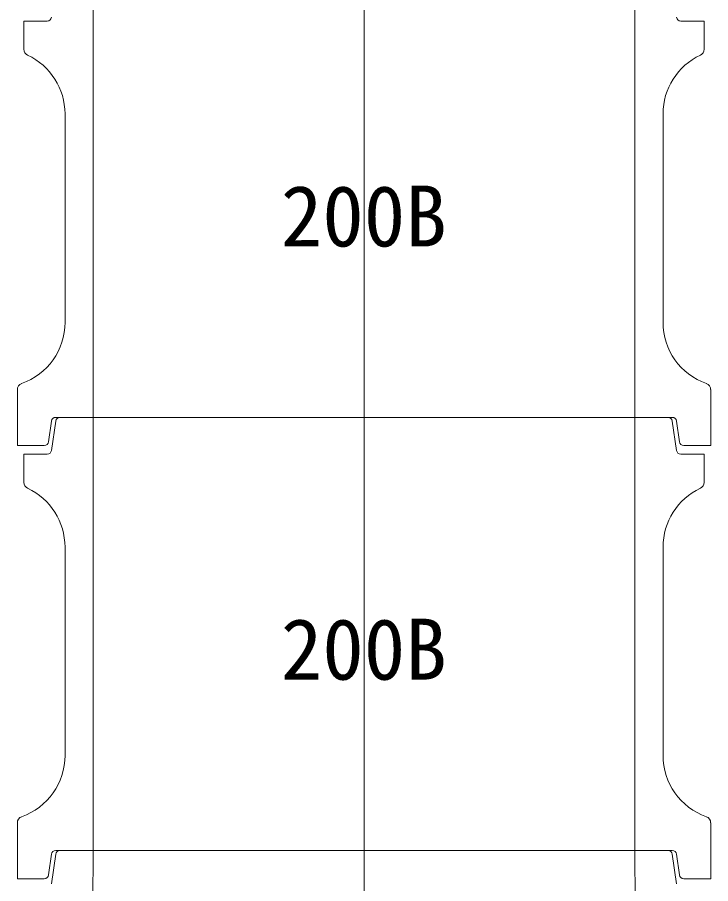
# Model space of a CAD drawing. Units: millimetres, scale not verified. Extents: x -6861 to 6861, y -3554 to 3095.
# Drawn here: x 3062.8 to 3382.8, y 390.5 to 790.5 of the extents above; entities that cross this region are included whole.
import ezdxf
from ezdxf.enums import TextEntityAlignment as Align

# ---------------------------------------------------------------- set-up
doc = ezdxf.new("R2010")
doc.units = ezdxf.units.MM
doc.header["$LTSCALE"] = 20
doc.layers.add('0-3_TEMP', color=3, linetype='Continuous', lineweight=18)
doc.layers.add('0-4_細線', color=7, linetype='Continuous', lineweight=18)
doc.layers.add('0-7_注釈', color=1, linetype='Continuous')
doc.styles.add('ＭＳ ゴシック', font='')
doc.styles.get('ＭＳ ゴシック').set_extended_font_data('MS Gothic')

msp = doc.modelspace()

# ---------------------------------------------------------------- linework, layer by layer
at = {"layer": '0-3_TEMP'}
for p, q in [((3222.8, 805.78), (3222.8, 592.78)), ((3222.8, 605.78), (3222.8, 392.78)), ((3222.8, 420.78), (3222.8, 120.78))]:
    msp.add_line(p, q, dxfattribs=at)
at = {"layer": '0-4_細線'}
for p, q in [((3097.8, 805.78), (3097.8, 605.78)), ((3347.8, 805.78), (3347.8, 605.78)), ((3065.8, 775.75), (3065.8, 788.78)), ((3076.57, 788.78), (3065.8, 788.78)), ((3379.8, 788.78), (3369.02, 788.78)), ((3379.8, 788.78), (3379.8, 775.75)), ((3084.8, 649.69), (3084.8, 745.87)), ((3360.8, 745.87), (3360.8, 649.69)), ((3062.8, 592.78), (3062.8, 618.58)), ((3382.8, 618.58), (3382.8, 592.78)), ((3078.55, 604.05), (3077.21, 594.5)), ((3078.55, 590.49), (3080.55, 604.07)), ((3080.54, 605.78), (3222.8, 605.78)), ((3097.8, 605.78), (3097.8, 405.78)), ((3365.06, 605.78), (3222.8, 605.78)), ((3347.8, 605.78), (3347.8, 405.78)), ((3365.05, 604.07), (3367.05, 590.49)), ((3367.04, 604.05), (3368.38, 594.5)), ((3062.8, 592.78), (3075.23, 592.78)), ((3370.36, 592.78), (3382.8, 592.78)), ((3065.8, 575.75), (3065.8, 588.78)), ((3076.57, 588.78), (3065.8, 588.78)), ((3379.8, 588.78), (3369.02, 588.78)), ((3379.8, 588.78), (3379.8, 575.75)), ((3084.8, 449.69), (3084.8, 545.87)), ((3360.8, 545.87), (3360.8, 449.69)), ((3062.8, 392.78), (3062.8, 418.58)), ((3382.8, 418.58), (3382.8, 392.78)), ((3078.55, 404.05), (3077.21, 394.5)), ((3078.55, 390.49), (3080.55, 404.07)), ((3080.54, 405.78), (3222.8, 405.78)), ((3097.43, 331.44), (3097.8, 405.78)), ((3365.06, 405.78), (3222.8, 405.78)), ((3348.17, 331.44), (3347.8, 405.78)), ((3365.05, 404.07), (3367.05, 390.49)), ((3367.04, 404.05), (3368.38, 394.5)), ((3062.8, 392.78), (3075.23, 392.78)), ((3370.36, 392.78), (3382.8, 392.78))]:
    msp.add_line(p, q, dxfattribs=at)
for centre, radius, start, end in [((3076.57, 790.78), 2, 270, 351.633), ((3369.02, 790.78), 2, 188.367, 270), ((3068.8, 775.75), 3, 180, 244.897), ((3054.8, 745.87), 30, 0, 64.897), ((3390.8, 745.87), 30, 115.103, 180), ((3376.8, 775.75), 3, 295.103, 0), ((3054.8, 649.69), 30, 289.471, 0), ((3390.8, 649.69), 30, 180, 250.529), ((3065.8, 618.58), 3, 109.47, 179.998), ((3379.8, 618.58), 3, 0.002, 70.53), ((3080.54, 603.78), 2, 90, 172.001), ((3082.52, 603.78), 2, 90, 171.634), ((3363.07, 603.78), 2, 8.366, 90), ((3365.06, 603.78), 2, 7.999, 90), ((3075.23, 594.78), 2, 270, 352.001), ((3370.36, 594.78), 2, 187.999, 270), ((3076.57, 590.78), 2, 270, 351.633), ((3369.02, 590.78), 2, 188.367, 270), ((3068.8, 575.75), 3, 180, 244.897), ((3054.8, 545.87), 30, 0, 64.897), ((3390.8, 545.87), 30, 115.103, 180), ((3376.8, 575.75), 3, 295.103, 0), ((3054.8, 449.69), 30, 289.471, 0), ((3390.8, 449.69), 30, 180, 250.529), ((3065.8, 418.58), 3, 109.47, 179.998), ((3379.8, 418.58), 3, 0.002, 70.53), ((3080.54, 403.78), 2, 90, 172.001), ((3082.52, 403.78), 2, 90, 171.634), ((3363.07, 403.78), 2, 8.366, 90), ((3365.06, 403.78), 2, 7.999, 90), ((3075.23, 394.78), 2, 270, 352.001), ((3370.36, 394.78), 2, 187.999, 270)]:
    msp.add_arc(centre, radius, start, end, dxfattribs=at)

# ---------------------------------------------------------------- texts
at = {"layer": '0-7_注釈', "style": 'ＭＳ ゴシック'}
for p in [(3184.4, 676.24), (3184.4, 476.24)]:
    msp.add_text('200B', height=28.15, dxfattribs=at).set_placement(p, align=Align.BOTTOM_LEFT)

doc.saveas('drawing.dxf')
